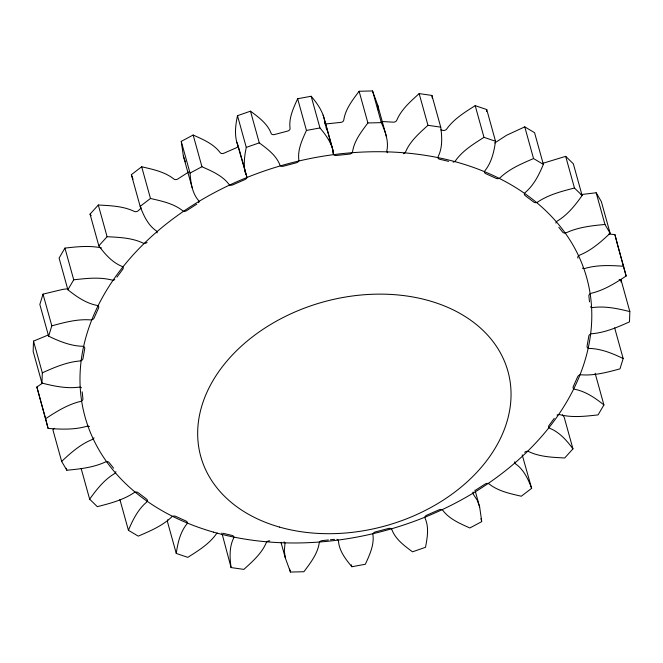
<?xml version="1.0" encoding="UTF-8"?>
<svg xmlns="http://www.w3.org/2000/svg" width="663" height="663" viewBox="0 0 663 663"><rect width="100%" height="100%" fill="white"/><g stroke="black" fill="none" stroke-linecap="round" stroke-linejoin="round"><path stroke-width="0.99" d="M48.515 334.881L33.523 341.122L33.15 351.382L41.943 383.081C53.935 386.123 66.474 388.791 78.889 387.167A2.934 2.138 -15.5 0 1 81.441 387.855M41.943 383.081L42.316 372.821L33.523 341.122M620.982 281.974L621.057 279.919L619.151 279.421M621.057 279.919L629.85 311.618L629.477 321.878C617.526 327.232 605.145 332.627 591.96 333.721A2.934 2.138 -15.5 0 0 588.81 336.075L587.062 346.219A2.934 2.138 -15.5 0 0 589.415 348.44C601.3 348.746 612.587 353.445 623.162 358.526L619.98 368.86C607.424 372.266 594.429 375.813 581.302 374.802A2.934 2.138 -15.5 0 0 577.688 376.675L573.238 386.67A2.934 2.138 -15.5 0 0 574.854 389.297C585.819 391.468 595.333 398.065 603.91 404.944L598.067 414.897C585.47 416.273 572.376 417.864 559.928 414.682A2.934 2.138 -15.5 0 0 557.044 415.063M167.739 519.784L167.474 521.748L176.259 553.448L187.803 557.351C198.113 550.796 209.069 544.141 216.262 534.022A2.934 2.138 -15.5 0 1 217.273 533.06M176.259 553.448C177.725 543.146 180.145 532.323 186.809 524.043A2.934 2.138 -15.5 0 0 186.129 521.093L175.596 516.303A2.934 2.138 -15.5 0 0 171.535 517.09C162.186 525.999 149.962 531.104 138.244 536.135L128.431 530.317L119.912 499.612M486.468 111.517L486.741 109.552L475.197 105.649C464.887 112.204 453.931 118.859 446.738 128.978A2.934 2.138 -15.5 0 1 442.843 130.379L440.845 129.915M486.741 109.552L495.526 141.252C494.059 151.554 491.648 162.377 484.985 170.656A2.934 2.138 -15.5 0 0 485.664 173.607L496.189 178.397A2.934 2.138 -15.5 0 0 500.25 177.609C509.607 168.7 521.831 163.595 533.549 158.565L543.362 164.383C539.094 174.651 533.897 185.11 525.303 192.452A2.934 2.138 -15.5 0 0 525.129 195.552L533.748 202.099A2.934 2.138 -15.5 0 0 537.801 201.958C548.757 194.615 561.826 191.259 574.465 188.035L582.122 195.502C575.277 205.174 567.636 214.853 557.343 221.028A2.934 2.138 -15.5 0 0 555.925 223.091M387.764 152.788A2.934 2.138 -15.5 0 1 386.844 150.841C388.957 141.194 385.186 131.365 381.333 122.638L367.899 122.97C361.451 131.606 354.208 140.73 352.567 151.686A2.934 2.138 -15.5 0 1 349.509 154.098L336.224 155.482A2.934 2.138 -15.5 0 1 333.315 153.692L333.124 150.94L324.331 119.241C322.293 110.497 316.897 102.997 311.162 96.259L297.654 98.737C293.469 107.928 288.67 117.956 290.054 128.307A2.934 2.138 -15.5 0 1 287.609 131.075L274.548 134.523A2.934 2.138 -15.5 0 1 271.109 133.304C267.462 123.608 258.512 117.152 250.481 111.177L237.495 115.685C235.663 124.387 234.453 133.603 236.815 142.321L246.727 176.515A2.934 2.138 -15.5 0 1 245.028 179.524L232.746 184.878A2.934 2.138 -15.5 0 1 228.926 184.289C222.345 175.521 211.663 171.095 201.942 166.728L190.032 173.076C190.778 182.574 192.071 193.024 198.519 200.499A2.934 2.138 -15.5 0 1 198.635 202.654M237.495 115.685L246.28 147.385C244.456 156.087 243.246 165.302 245.6 174.013M67.551 288.77L62.728 289.391L43.02 294.14L39.838 304.474L48.631 336.174C59.198 341.254 70.485 345.945 82.369 346.26A2.934 2.138 -15.5 0 1 84.731 348.481L82.983 358.625A2.934 2.138 -15.5 0 1 79.833 360.979C66.648 362.073 54.258 367.468 42.316 372.821M48.631 336.174L51.813 325.84L43.02 294.14M128.431 530.317C132.699 520.049 137.896 509.582 146.49 502.247A2.934 2.138 -15.5 0 0 146.656 499.148L138.045 492.601A2.934 2.138 -15.5 0 0 133.992 492.742C123.036 500.084 109.967 503.441 97.328 506.665L89.662 499.198L81.151 468.484M297.654 98.737L306.447 130.437C302.262 139.628 297.455 149.656 298.839 160.007A2.934 2.138 -15.5 0 1 296.402 162.775L283.341 166.222A2.934 2.138 -15.5 0 1 279.894 165.004C276.256 155.308 267.297 148.852 259.274 142.876L250.481 111.177M101.431 247.887C89.439 245.368 76.999 246.727 64.933 248.103L59.09 258.056L67.875 289.748C76.452 296.634 85.966 303.231 96.939 305.403A2.934 2.138 -15.5 0 1 98.555 308.03L94.105 318.025A2.934 2.138 -15.5 0 1 90.483 319.897C77.364 318.886 64.369 322.433 51.813 325.84M67.875 289.748L73.726 279.803L64.933 248.103M89.662 499.198C96.516 489.526 104.149 479.846 114.442 473.672A2.934 2.138 -15.5 0 0 115.859 471.6M116.953 277.134L122.746 269.294A2.934 2.138 -15.5 0 0 121.951 266.377C112.196 262.415 104.969 254.12 98.837 245.849L90.044 214.149L98.306 205.016C110.406 205.663 123.127 206.069 134.241 211.381A2.934 2.138 -15.5 0 0 138.31 210.677L141.36 207.875M554.26 418.353L549.047 425.406A2.934 2.138 -15.5 0 0 549.842 428.323C559.597 432.276 566.824 440.58 572.956 448.851L564.694 457.984C552.594 457.337 539.873 456.931 528.759 451.619A2.934 2.138 -15.5 0 0 524.69 452.323M386.413 136.545L377.62 104.845L372.54 90.939L359.114 91.27C352.666 99.906 345.415 109.03 343.782 119.986A2.934 2.138 -15.5 0 1 340.716 122.398L327.439 123.782A2.934 2.138 -15.5 0 1 325.989 123.683M98.837 245.849L107.099 236.716C119.199 237.362 131.92 237.768 143.034 243.072A2.934 2.138 -15.5 0 0 147.103 242.376M54.308 428.356L52.874 429.732L61.659 461.431L66.83 470.233C79.85 469.006 93.276 467.581 105.276 462.045A2.934 2.138 -15.5 0 1 109.138 462.55L113.564 468.161M61.659 461.431C70.717 452.854 80.397 444.326 92.082 439.586A2.934 2.138 -15.5 0 0 93.989 437.713M581.061 194.574L596.17 192.767L601.341 201.569L610.126 233.268C601.076 241.846 591.396 250.374 579.711 255.114A2.934 2.138 -15.5 0 0 577.896 258.098M448.636 161.374L439.652 159.253A2.934 2.138 -15.5 0 1 438.152 156.576C442.677 147.534 442.039 136.876 440.721 127.13L431.928 95.431L419.165 93.607C410.646 101.373 401.355 109.37 396.781 120.21A2.934 2.138 -15.5 0 1 393.225 122.158L381.308 121.478M440.721 127.13L427.958 125.307C419.43 133.072 410.148 141.07 405.574 151.91A2.934 2.138 -15.5 0 1 403.51 153.692M157.023 232.912A2.934 2.138 -15.5 0 0 156.311 230.89C148.04 225.18 143.598 215.525 140.158 206.384L131.365 174.684L141.675 166.769C152.788 169.347 164.706 171.758 173.839 178.993A2.934 2.138 -15.5 0 0 177.875 178.944L188.831 171.908M140.158 206.384L150.468 198.469C161.581 201.046 173.491 203.458 182.632 210.693A2.934 2.138 -15.5 0 0 186.668 210.643L196.778 204.154M522.179 454.826L531.635 488.316L521.325 496.231C510.212 493.653 498.294 491.242 489.161 484.007A2.934 2.138 -15.5 0 0 485.125 484.056L475.86 490.007M494.681 142.984L506.549 135.277L524.756 126.865L534.569 132.683L543.362 164.383M89.414 426.574A2.934 2.138 -15.5 0 0 86.629 426.334C74.165 429.939 60.913 429.326 48.101 428.431L36.855 386.985L42.059 383.487M48.101 428.431L45.648 418.684C56.413 411.582 67.692 404.496 80.372 401.463A2.934 2.138 -15.5 0 0 82.908 398.736L82.195 391.833M608.692 234.08L614.899 234.569L626.145 276.015C615.38 283.118 604.101 290.203 591.413 293.237A2.934 2.138 -15.5 0 0 588.885 295.963L589.498 301.88M495.526 141.252L483.99 137.34C473.672 143.904 462.724 150.559 455.531 160.678A2.934 2.138 -15.5 0 1 453.086 162.145M192.146 187.762L183.353 156.062L181.239 141.376L193.157 135.028C202.878 139.396 213.552 143.821 220.133 152.589A2.934 2.138 -15.5 0 0 223.953 153.186L236.235 147.824A2.934 2.138 -15.5 0 0 237.942 144.816M542.558 163.396L565.672 156.335L573.338 163.802L582.122 195.502M246.28 147.385L259.274 142.876M306.447 130.437L319.956 127.959C325.69 134.697 331.086 142.197 333.124 150.94M337.011 539.317A2.934 2.138 -15.5 0 1 338.478 541.008C339.116 550.953 345.755 559.307 351.838 566.741L365.346 564.263C369.531 555.072 374.33 545.044 372.946 534.693A2.934 2.138 -15.5 0 1 375.391 531.925L388.452 528.477A2.934 2.138 -15.5 0 1 391.891 529.696C395.538 539.392 404.488 545.848 412.519 551.823L425.505 547.315C427.303 537.834 429.21 527.292 425.058 518.184A2.934 2.138 -15.5 0 1 426.765 515.176L439.047 509.814A2.934 2.138 -15.5 0 1 442.867 510.411C449.448 519.179 460.122 523.604 469.843 527.972L481.761 521.624L479.647 506.938L474.973 490.098M73.726 279.803C86.323 278.427 99.417 276.836 111.865 280.018A2.934 2.138 -15.5 0 0 114.749 279.637M328.417 539.964L322.284 540.602A2.934 2.138 -15.5 0 0 319.218 543.014C317.585 553.97 310.334 563.094 303.886 571.73L290.46 572.061L285.38 558.155L280.979 542.309M330.456 539.748L334.542 539.326M610.126 233.268L604.963 224.467C591.943 225.693 578.517 227.119 566.517 232.655A2.934 2.138 -15.5 0 1 562.655 232.149L558.859 227.334M623.692 266.269C610.88 265.374 597.628 264.761 585.156 268.366A2.934 2.138 -15.5 0 1 582.379 268.125M221.881 533.027L231.072 567.569L243.835 569.393C252.354 561.627 261.645 553.63 266.219 542.79A2.934 2.138 -15.5 0 1 269.775 540.842M223.158 533.325L232.141 535.447A2.934 2.138 -15.5 0 1 233.641 538.116C229.116 547.166 229.754 557.823 231.072 567.569M629.85 311.618C617.858 308.577 605.319 305.9 592.904 307.533A2.934 2.138 -15.5 0 1 590.352 306.845M562.415 414.773L564.163 417.151L572.956 448.851M90.044 214.149L91.212 215.732M236.815 142.321L237.561 143.987M531.635 488.316C528.196 479.175 523.753 469.52 515.482 463.81A2.934 2.138 -15.5 0 1 514.77 461.788M131.365 174.684L133.014 179.167M479.647 506.938L477.219 500.184L473.274 494.2A2.934 2.138 -15.5 0 1 473.158 492.045M183.353 156.062L185.433 161.847M617.626 245.302L626.145 276.015M596.17 192.767L604.963 224.467M614.642 327.82L623.162 358.526M565.672 156.335L574.465 188.035M595.125 373.252L603.91 404.944M524.756 126.865L533.549 158.565M475.197 105.649L483.99 137.34M419.165 93.607L427.958 125.307M372.54 90.939L381.333 122.638M480.932 518.648L481.487 520.629M359.114 91.27L367.899 122.97M323.179 115.105L331.972 146.805M325.351 124.959L324.522 121.992A2.934 2.138 -15.5 0 0 324.928 123.028M325.898 126.94L326.718 129.915M329.196 138.832L330.017 141.799M332.486 150.716L333.315 153.692M311.162 96.259L319.956 127.959M238.763 147.791L246.727 176.515M351.291 564.76L351.838 566.741M193.157 135.028L201.942 166.728M181.239 141.376L190.032 173.076M289.64 569.094L290.46 572.061M141.675 166.769L150.468 198.469M98.306 205.016L107.099 236.716M66.283 468.252L66.83 470.233M36.855 386.985L45.648 418.684M614.899 234.569L617.352 244.316M377.62 104.845L378.382 109.917M285.38 558.155L284.319 551.052L284.949 543.859A2.934 2.138 -15.5 0 0 284.029 541.911M431.928 95.431L432.334 98.281M279.421 527.06A159.377 116.182 -15.5 0 0 510.999 391.41A159.377 116.182 -15.5 0 0 272.65 323.279A159.377 116.182 -15.5 0 0 279.421 527.06M213.511 532.132A260.294 189.742 -15.5 0 0 591.719 310.599A260.294 189.742 -15.5 0 0 202.455 199.323A260.294 189.742 -15.5 0 0 213.511 532.132"/></g></svg>
